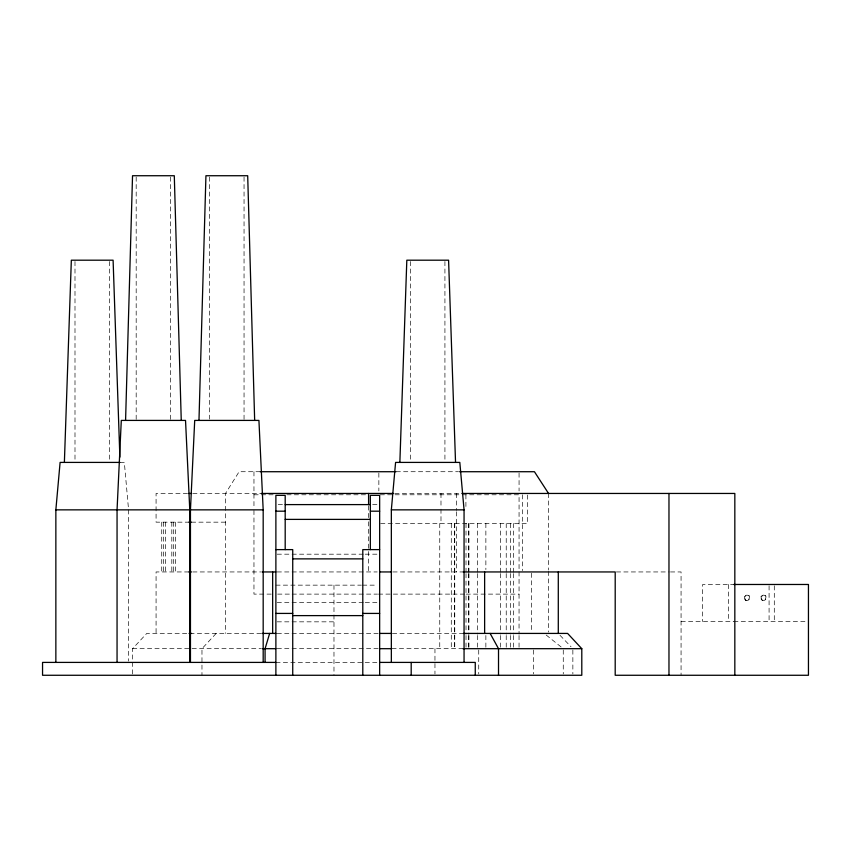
<?xml version="1.0" encoding="UTF-8"?>
<svg xmlns="http://www.w3.org/2000/svg" width="851" height="851" viewBox="0 0 851 851"><rect width="100%" height="100%" fill="white"/><g stroke="black" fill="none" stroke-linecap="round" stroke-linejoin="round"><path stroke-width="0.64" stroke-dasharray="4.25 3.19" d="M132.575 673.981L132.575 648.685L146.766 633.421L261.044 633.421M216.165 633.421L201.974 648.685L201.974 675.268M120.023 462.412L124.331 462.412L128.458 508.547M260.193 471.72L239.11 471.72L225.483 493.452L225.483 633.421M396.13 471.72L458.487 471.72M187.507 493.452L156.073 493.452L156.073 522.163L188.816 522.163M192.741 493.452L261.257 493.452M394.864 493.452L460.668 493.452M253.96 494.782L275.022 494.782M286.872 494.782L366.898 494.782M380.184 494.782L460.955 494.782M462.199 494.782L519.067 494.782L519.046 634.186M278.213 504.6L284.032 504.6M372.664 504.6L377.323 504.6M191.432 522.163L225.483 522.163M380.663 523.493L527.556 523.493L527.556 494.761M277.192 554.182L363.888 554.182M365.196 554.182L377.025 554.182M188.816 571.946L156.073 571.946L156.073 633.421M192.741 571.946L260.736 571.946M277.192 571.946L377.195 571.946M392.917 571.946L463.37 571.946M616.379 571.946L669.205 571.946M670.503 571.946L681.066 571.946L681.066 675.268M734.828 584.477L702.681 584.477L702.681 621.507M275.884 585.148L361.377 585.148M362.569 585.148L377.036 585.148M271.235 594.115L253.96 594.115L253.96 509.355M277.66 594.115L291.17 594.115M292.138 594.115L377.525 594.115M378.44 594.115L464.912 594.115M466.114 594.115L519.067 594.115M277.192 602.678L363.888 602.678M365.196 602.678L379.652 602.678M681.066 621.507L733.551 621.507M733.743 621.507L807.131 621.507M277.203 621.836L333.975 621.836M277.192 633.421L379.652 633.421M392.471 633.421L463.37 633.421M132.575 648.685L261.353 648.685M277.192 648.685L380.099 648.685M391.939 648.685L462.423 648.685M275.884 662.408L377.036 662.408M546.182 635.027L561.256 647.079M560.011 635.325L571.032 646.771M774.293 585.796L774.293 621.507M769.081 585.796L769.081 621.507M728.509 584.477L728.509 621.507M572.861 650.015L572.861 673.939M563.266 650.015L563.266 673.939M548.544 493.452L548.544 570.042M548.544 571.361L548.544 632.102M533.588 650.015L533.588 673.939M531.641 573.255L531.641 632.112M522.471 494.761L522.471 570.638M519.067 473.007L519.067 490.942M519.046 635.506L519.046 648.685M513.472 523.493L513.472 572.255M513.472 573.574L513.472 634.186M513.472 635.506L513.472 648.685M510.398 523.493L510.398 572.255M510.398 573.574L510.398 634.186M510.398 635.506L510.398 648.685M506.228 523.493L506.228 572.255M506.228 573.574L506.228 634.186M506.228 635.506L506.228 647.366M500.611 523.493L500.611 572.255M500.611 573.574L500.611 634.186M500.611 635.506L500.611 648.685M485.868 523.493L485.868 569.617M485.868 635.506L485.868 647.366M478.73 650.015L478.73 673.939M477.549 523.493L477.549 572.255M477.549 573.574L477.549 634.186M477.549 635.506L477.549 648.685M468.912 523.493L468.912 572.255M468.912 573.574L468.912 634.186M468.912 635.506L468.912 648.685M468.72 523.493L468.72 572.255M468.72 573.574L468.72 634.186M468.72 635.506L468.72 647.366M465.912 494.761L465.912 506.515M466.018 523.493L466.018 572.255M466.018 573.574L466.018 634.186M466.018 635.506L466.018 647.366M456.604 493.452L456.604 510.462M456.604 511.77L456.604 571.946M454.753 523.493L454.753 648.685M454.562 523.493L454.562 648.685M451.285 523.493L451.285 648.685M444.924 261.512L444.924 462.412M440.988 493.452L440.988 507.824M440.988 509.132L440.988 523.493M439.754 523.493L439.754 648.685M434.957 648.685L434.957 673.939M410.469 261.512L410.469 462.412M378.855 473.007L378.855 490.942M368.589 505.92L368.589 520.45M368.589 521.769L368.589 571.946M333.975 585.148L333.975 675.268M253.96 471.72L253.96 508.026M244.046 177.051L244.046 420.415M209.591 177.051L209.591 419.086M175.476 522.163L175.476 571.946M173.7 522.163L173.7 571.946M171.817 522.163L171.817 571.946M170.636 177.051L170.636 420.415M165.392 522.163L165.392 571.946M163.509 522.163L163.509 571.946M161.733 522.163L161.733 571.946M136.181 177.051L136.181 420.415M128.575 509.855L128.575 661.078M109.449 261.512L109.449 461.093M74.994 261.512L74.994 461.093M744.519 596.785C746.635 608.763 754.486 589.807 744.519 596.785M761.007 596.785C763.124 608.763 770.974 589.807 761.007 596.785M745.657 600.136A2.691 2.691 0 0 0 749.688 597.806A2.691 2.691 0 0 0 745.657 595.487A2.691 2.691 0 0 0 745.657 600.136M762.145 600.136A2.691 2.691 0 0 0 766.177 597.806A2.691 2.691 0 0 0 762.145 595.487A2.691 2.691 0 0 0 762.145 600.136"/><path stroke-width="1.28" d="M125.576 420.415L132.533 175.731L174.295 175.731L181.252 420.415M198.974 420.415L205.931 175.731L247.694 175.731L254.662 420.415M64.378 462.412L71.335 260.193L113.098 260.193L119.874 457.125M399.864 462.412L406.821 260.193L448.583 260.193L455.54 462.412M190.454 662.408L190.454 509.855L194.709 420.415L258.927 420.415L263.182 509.855L263.182 662.408M55.858 662.408L55.858 509.855L60.102 462.412L120.055 462.412M391.343 662.408L391.343 509.855L395.587 462.412L459.817 462.412L464.061 509.855L464.061 662.408M269.65 633.421L265.076 648.685L265.076 662.408M260.193 471.72L395.906 471.72M459.593 471.72L534.439 471.72L548.544 493.452M188.816 493.452L191.432 493.452M261.257 493.452L393.556 493.452M461.87 493.452L734.828 493.452L734.828 675.268M285.191 504.6L370.334 504.6M55.858 509.855L189.773 509.855L189.773 662.408M190.454 509.855L263.182 509.855M391.343 509.855L464.061 509.855M275.884 511.185L285.191 511.185M370.334 511.185L379.652 511.185M285.191 519.387L370.334 519.387M188.816 522.163L191.432 522.163M275.884 549.618L292.733 549.618L292.733 675.268M379.652 549.618L362.792 549.618L362.792 675.268M292.733 558.873L362.792 558.873M188.816 571.946L191.432 571.946M262.055 571.946L275.884 571.946M379.652 571.946L391.609 571.946M463.242 571.946L615.199 571.946L615.199 675.268L808.45 675.268L808.45 584.477L733.743 584.477M275.884 613.422L292.733 613.422M362.792 613.422L379.652 613.422M292.733 615.613L362.792 615.613M189.05 633.421L191.688 633.421M262.055 633.421L275.884 633.421M379.652 633.421L391.609 633.421M463.37 633.421L567.606 633.421L581.797 648.685L581.797 675.268L42.55 675.268L42.55 662.408L275.884 662.408M262.427 648.685L275.884 648.685M379.652 648.685L391.534 648.685M462.848 648.685L581.797 648.685M379.652 662.408L475.262 662.408L475.262 675.268M490.133 633.421L498.516 648.685L498.516 675.268M189.773 509.855L185.529 420.415L121.299 420.415L117.055 509.855L117.055 662.408M668.971 493.452L668.971 675.268M558.288 571.946L558.288 633.421M484.634 571.946L484.634 633.421M411.193 662.408L411.193 675.268M379.652 675.268L379.652 495.346L370.334 495.346L370.334 549.618M368.589 493.452L368.589 504.6M285.191 549.618L285.191 495.346L275.884 495.346L275.884 675.268M272.66 571.946L272.66 633.421"/></g></svg>
